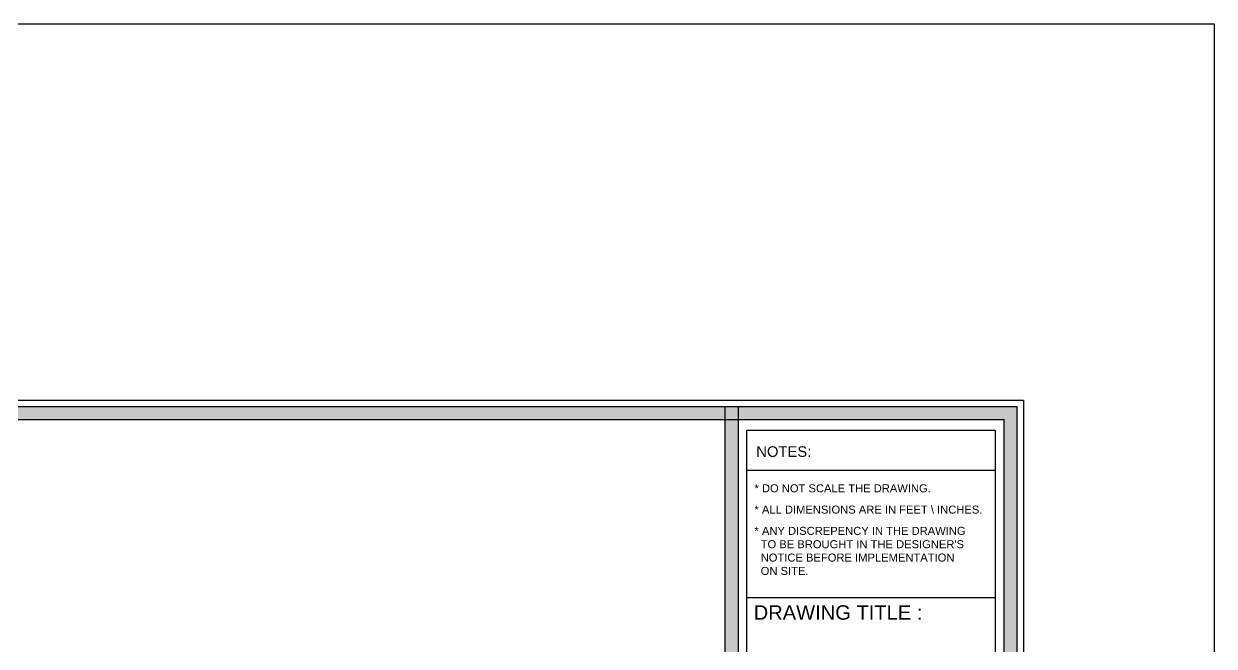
# Model space of a CAD drawing. Header units: millimetres. Extents: x 56222 to 3066687, y -650199 to -121287.
# Drawn here: x 143221.9 to 143500.2, y -176213.8 to -176068.4 of the extents above; entities that cross this region are included whole.
import ezdxf
from ezdxf.enums import TextEntityAlignment as Align

# ---------------------------------------------------------------- set-up
doc = ezdxf.new("R2010")
doc.units = ezdxf.units.MM
doc.header["$MEASUREMENT"] = 0
doc.layers.add('NAME PLATE', color=7, linetype='Continuous', lineweight=25)
doc.layers.add('XX~SLAB ( BEAM )~ ( DIM )', color=7, linetype='Continuous', lineweight=9)
doc.styles.add('Arial', font='arial.ttf')

# ---------------------------------------------------------------- blocks, each defined once
blk = doc.blocks.new('LAYOUT FILE')
at = {"layer": 'NAME PLATE', "true_color": 0xd39e00}
h = blk.add_hatch(color=42, dxfattribs=at)
h.paths.add_polyline_path([(3346889.83, -513806.18), (3346889.83, -514260.7), (3347535.56, -514260.7), (3347535.56, -513806.18)])
h.paths.add_polyline_path([(3346894.36, -513810.71), (3347531.03, -513810.71), (3347531.03, -514256.17), (3346894.36, -514256.17)], flags=16)
blk.add_hatch(color=42, dxfattribs=at).paths.add_polyline_path([(3347433.6, -514256.17), (3347438.13, -514256.17), (3347438.13, -513806.18), (3347433.6, -513806.18)])
at = {"layer": 'NAME PLATE', "color": 42, "true_color": 0xd39e00}
for p, q in [((3347527.96, -513828.55), (3347441.2, -513828.55)), ((3347527.96, -513872.99), (3347441.2, -513872.99))]:
    blk.add_line(p, q, dxfattribs=at)
for points in [[(3346887.56, -513803.91), (3347537.83, -513803.91), (3347537.83, -514262.96), (3346887.56, -514262.96)], [(3346889.83, -513806.18), (3347535.56, -513806.18), (3347535.56, -514260.7), (3346889.83, -514260.7)], [(3347433.6, -514256.17), (3347433.6, -513806.18), (3347438.13, -513806.18), (3347438.13, -514256.17)], [(3346894.36, -513810.71), (3347531.03, -513810.71), (3347531.03, -514256.17), (3346894.36, -514256.17)], [(3347441.2, -514252.44), (3347441.2, -513814.44), (3347527.96, -513814.44), (3347527.96, -514252.44)]]:
    blk.add_lwpolyline(points, close=True, dxfattribs=at)
at = {"layer": 'NAME PLATE', "style": 'Arial'}
for s, height, p in [('NOTES:', 3.699, (3347454.07, -513823.73)), ('DRAWING TITLE : ', 5.0338, (3347474.01, -513880.61))]:
    blk.add_text(s, height=height, dxfattribs=at).set_placement(p, align=Align.CENTER)
at = {"layer": 'NAME PLATE', "char_height": 2.7974, "width": 108.0765, "attachment_point": 1, "style": 'Arial'}
for s, insert in [('* DO NOT SCALE THE DRAWING.', (3347443.82, -513833.31, 0)), ('* ALL DIMENSIONS ARE IN FEET \\\\ INCHES.', (3347443.82, -513840.75, 0)), ("* ANY DISCREPENCY IN THE DRAWING \\P  TO BE BROUGHT IN THE DESIGNER'S\\P  NOTICE BEFORE IMPLEMENTATION \\P  ON SITE.", (3347443.82, -513848.18, 0))]:
    blk.add_mtext(s, dxfattribs=dict(at, insert=insert))

msp = doc.modelspace()

# ---------------------------------------------------------------- linework, layer by layer
at = {"layer": 'XX~SLAB ( BEAM )~ ( DIM )', "color": 3, "lineweight": 30}
msp.add_lwpolyline([(142945.2262, -176068.4444), (143500.1699, -176068.4444), (143500.1699, -176847.1604), (142945.2262, -176847.1604)], close=True, dxfattribs=at)

# ---------------------------------------------------------------- block references
at = {"layer": 'NAME PLATE', "lineweight": 0, "xscale": 0.6686730711031493, "yscale": 0.6686730711031493, "zscale": 0.6686730711031493}
msp.add_blockref('LAYOUT FILE', (-2094952.8409, 167410.5001), dxfattribs=at)

doc.saveas('drawing.dxf')
